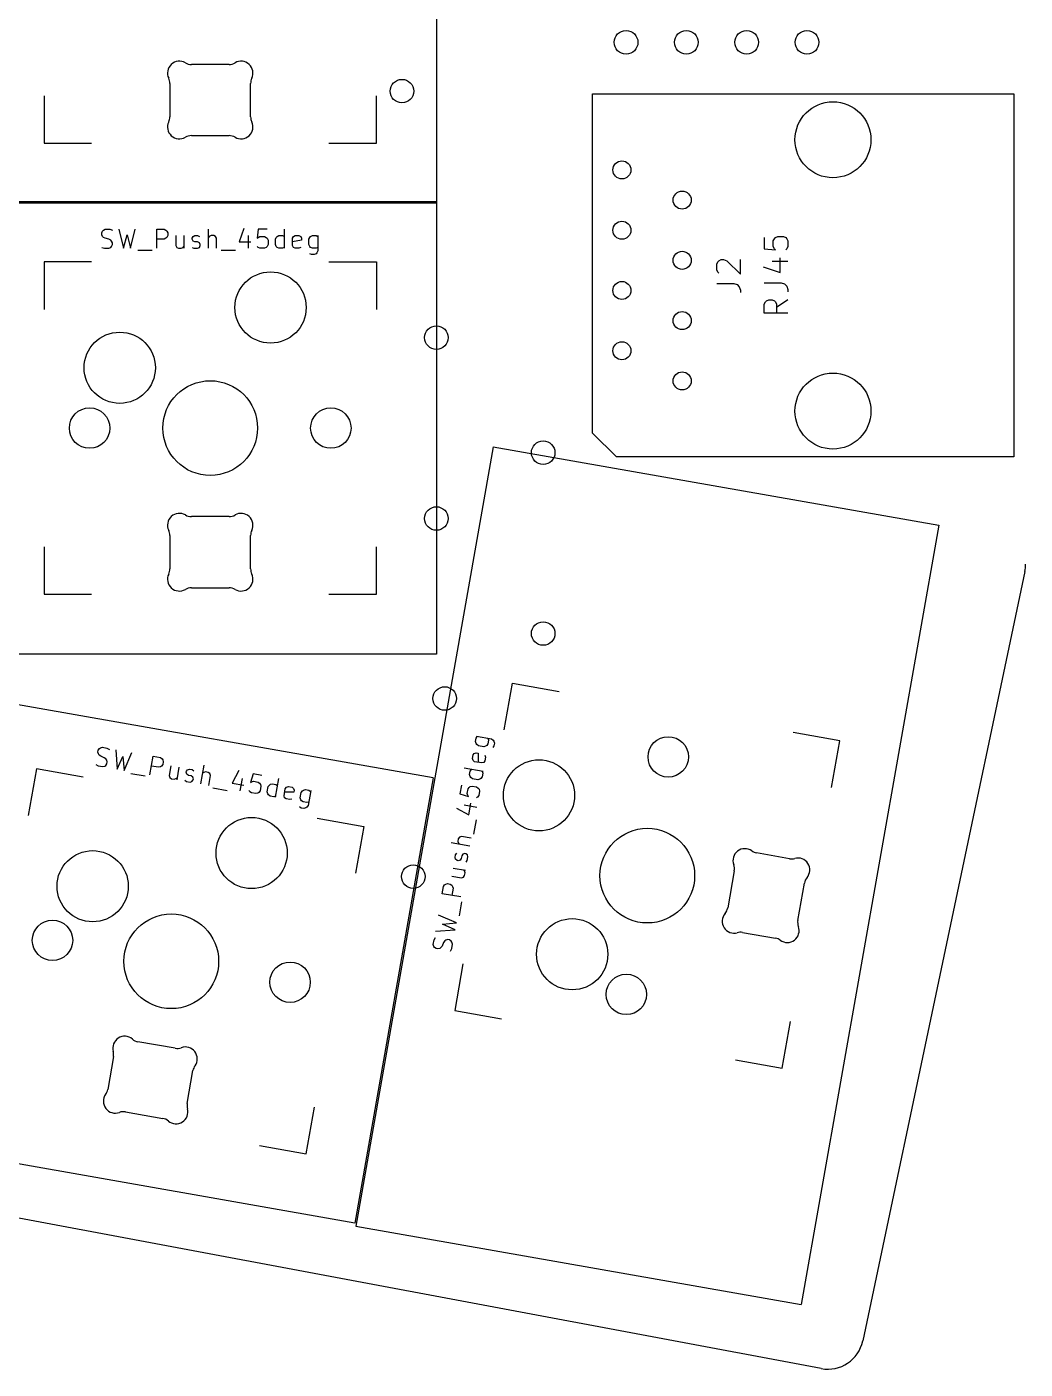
# Model space of a CAD drawing. Extents: x 9 to 292, y -476 to -359.
# Drawn here: x 108.4 to 150.5, y -476.4 to -419.9 of the extents above; entities that cross this region are included whole.
import ezdxf

# ---------------------------------------------------------------- set-up
doc = ezdxf.new("R2010")
doc.units = 0
doc.layers.add('BLACK', color=7, linetype='CONTINUOUS')

msp = doc.modelspace()

# ---------------------------------------------------------------- linework, layer by layer
at = {"layer": 'BLACK', "linetype": 'CONTINUOUS'}
for p, q in [((125.675136, -408.231412), (125.675136, -427.281412)), ((116.94459, -421.436312), (115.355685, -421.436312)), ((114.450138, -422.233469), (114.450138, -423.639153)), ((117.850136, -423.639153), (117.850136, -422.233469)), ((109.150136, -422.756411), (109.150136, -424.756412)), ((123.150136, -424.756412), (123.150136, -422.756411)), ((132.255137, -422.675111), (149.995137, -422.675111)), ((132.255137, -436.975111), (132.255137, -422.675111)), ((149.995137, -422.675111), (149.995137, -437.975111)), ((115.355685, -424.436311), (116.944589, -424.436311)), ((109.150136, -424.756412), (111.150137, -424.756412)), ((121.150135, -424.756412), (123.150136, -424.756412)), ((125.675136, -427.231412), (106.625136, -427.231412)), ((125.675136, -427.281412), (106.625136, -427.281412)), ((125.675136, -427.231412), (125.675136, -446.281412)), ((111.578705, -428.533588), (111.616801, -428.457397)), ((111.578705, -428.609778), (111.578705, -428.533588)), ((111.616801, -428.685969), (111.578705, -428.609778)), ((111.616801, -428.457397), (111.654896, -428.419302)), ((111.654896, -428.419302), (111.731086, -428.381207)), ((111.731086, -428.381207), (111.921563, -428.381207)), ((111.921563, -428.381207), (112.035848, -428.419302)), ((112.302515, -428.381207), (112.492991, -429.181207)), ((112.492991, -429.181207), (112.645372, -428.609778)), ((112.645372, -428.609778), (112.797753, -429.181207)), ((112.797753, -429.181207), (112.98823, -428.381207)), ((113.902516, -429.181207), (113.902516, -428.381207)), ((113.902516, -428.381207), (114.207278, -428.381207)), ((114.207278, -428.381207), (114.283468, -428.419302)), ((114.283468, -428.419302), (114.321563, -428.457397)), ((114.321563, -428.457397), (114.359659, -428.533588)), ((114.359659, -428.647873), (114.321563, -428.724064)), ((114.359659, -428.533588), (114.359659, -428.647873)), ((114.702516, -428.647873), (114.702516, -429.066921)), ((115.045373, -428.647873), (115.045373, -429.181207)), ((115.426326, -428.685969), (115.502516, -428.647873)), ((115.502516, -428.647873), (115.616802, -428.647873)), ((115.616802, -428.647873), (115.692992, -428.685969)), ((116.073945, -429.181207), (116.073945, -428.381207)), ((116.18823, -428.647873), (116.11204, -428.685969)), ((116.302516, -428.647873), (116.18823, -428.647873)), ((116.378707, -428.685969), (116.302516, -428.647873)), ((117.55966, -428.343112), (117.369183, -428.91454)), ((117.750136, -428.647873), (117.750136, -429.181207)), ((118.169184, -428.381207), (118.131088, -428.762159)), ((118.550136, -428.381207), (118.169184, -428.381207)), ((118.969184, -428.685969), (119.045374, -428.647873)), ((119.045374, -428.647873), (119.197755, -428.647873)), ((119.197755, -428.647873), (119.273946, -428.685969)), ((119.273946, -429.181207), (119.273946, -428.381207)), ((119.654899, -428.685969), (119.731089, -428.647873)), ((119.731089, -428.647873), (119.88347, -428.647873)), ((119.88347, -428.647873), (119.959661, -428.685969)), ((120.378708, -428.685969), (120.454898, -428.647873)), ((120.454898, -428.647873), (120.607279, -428.647873)), ((120.607279, -428.647873), (120.68347, -428.685969)), ((120.68347, -428.647873), (120.68347, -429.295492)), ((111.578705, -429.143112), (111.692991, -429.181207)), ((111.654896, -428.724064), (111.616801, -428.685969)), ((111.731086, -428.762159), (111.654896, -428.724064)), ((111.692991, -429.181207), (111.883467, -429.181207)), ((111.883467, -428.800254), (111.731086, -428.762159)), ((111.959658, -428.83835), (111.883467, -428.800254)), ((111.883467, -429.181207), (111.959658, -429.143112)), ((111.997753, -428.876445), (111.959658, -428.83835)), ((111.959658, -429.143112), (111.997753, -429.105016)), ((112.035848, -428.952635), (111.997753, -428.876445)), ((111.997753, -429.105016), (112.035848, -429.028826)), ((112.035848, -429.028826), (112.035848, -428.952635)), ((114.207278, -428.800254), (113.902516, -428.800254)), ((114.283468, -428.762159), (114.207278, -428.800254)), ((114.321563, -428.724064), (114.283468, -428.762159)), ((114.702516, -429.066921), (114.740611, -429.143112)), ((114.740611, -429.143112), (114.816801, -429.181207)), ((114.816801, -429.181207), (114.931087, -429.181207)), ((114.931087, -429.181207), (115.007278, -429.143112)), ((115.007278, -429.143112), (115.045373, -429.105016)), ((115.38823, -428.762159), (115.426326, -428.685969)), ((115.38823, -428.800254), (115.38823, -428.762159)), ((115.426326, -428.876445), (115.38823, -428.800254)), ((115.38823, -429.143112), (115.464421, -429.181207)), ((115.502516, -428.91454), (115.426326, -428.876445)), ((115.464421, -429.181207), (115.616802, -429.181207)), ((115.616802, -428.91454), (115.502516, -428.91454)), ((115.692992, -428.952635), (115.616802, -428.91454)), ((115.616802, -429.181207), (115.692992, -429.143112)), ((115.731088, -429.028826), (115.692992, -428.952635)), ((115.692992, -429.143112), (115.731088, -429.066921)), ((115.731088, -429.066921), (115.731088, -429.028826)), ((116.11204, -428.685969), (116.073945, -428.724064)), ((116.416802, -428.762159), (116.378707, -428.685969)), ((116.416802, -429.181207), (116.416802, -428.762159)), ((117.369183, -428.91454), (117.864422, -428.91454)), ((118.131088, -428.762159), (118.169184, -428.724064)), ((118.169184, -429.143112), (118.131088, -429.105016)), ((118.169184, -428.724064), (118.245374, -428.685969)), ((118.245374, -429.181207), (118.169184, -429.143112)), ((118.245374, -428.685969), (118.43585, -428.685969)), ((118.43585, -429.181207), (118.245374, -429.181207)), ((118.43585, -428.685969), (118.512041, -428.724064)), ((118.512041, -429.143112), (118.43585, -429.181207)), ((118.512041, -428.724064), (118.550136, -428.762159)), ((118.550136, -429.105016), (118.512041, -429.143112)), ((118.550136, -428.762159), (118.588231, -428.83835)), ((118.588231, -429.028826), (118.550136, -429.105016)), ((118.588231, -428.83835), (118.588231, -429.028826)), ((118.892993, -428.800254), (118.931089, -428.724064)), ((118.892993, -429.028826), (118.892993, -428.800254)), ((118.931089, -429.105016), (118.892993, -429.028826)), ((118.931089, -428.724064), (118.969184, -428.685969)), ((118.969184, -429.143112), (118.931089, -429.105016)), ((119.045374, -429.181207), (118.969184, -429.143112)), ((119.197755, -429.181207), (119.045374, -429.181207)), ((119.273946, -429.143112), (119.197755, -429.181207)), ((119.616803, -428.762159), (119.654899, -428.685969)), ((119.616803, -429.066921), (119.616803, -428.762159)), ((119.997756, -428.83835), (119.616803, -428.91454)), ((119.654899, -429.143112), (119.616803, -429.066921)), ((119.731089, -429.181207), (119.654899, -429.143112)), ((119.88347, -429.181207), (119.731089, -429.181207)), ((119.959661, -429.143112), (119.88347, -429.181207)), ((119.959661, -428.685969), (119.997756, -428.762159)), ((119.997756, -428.762159), (119.997756, -428.83835)), ((120.302517, -428.800254), (120.340613, -428.724064)), ((120.302517, -429.028826), (120.302517, -428.800254)), ((120.340613, -429.105016), (120.302517, -429.028826)), ((120.340613, -428.724064), (120.378708, -428.685969)), ((120.378708, -429.143112), (120.340613, -429.105016)), ((120.454898, -429.181207), (120.378708, -429.143112)), ((120.607279, -429.181207), (120.454898, -429.181207)), ((120.68347, -429.143112), (120.607279, -429.181207)), ((139.479956, -428.729871), (139.479956, -429.206061)), ((139.479956, -429.206061), (139.956146, -429.25368)), ((139.860908, -428.872728), (139.908527, -428.77749)), ((139.860908, -429.110823), (139.860908, -428.872728)), ((139.908527, -429.206061), (139.860908, -429.110823)), ((139.908527, -428.77749), (139.956146, -428.729871)), ((139.956146, -429.25368), (139.908527, -429.206061)), ((139.956146, -428.729871), (140.051384, -428.682252)), ((140.051384, -428.682252), (140.289479, -428.682252)), ((140.289479, -428.682252), (140.384717, -428.729871)), ((140.384717, -428.729871), (140.432337, -428.77749)), ((140.432337, -429.206061), (140.384717, -429.25368)), ((140.432337, -428.77749), (140.479956, -428.872728)), ((140.479956, -429.110823), (140.432337, -429.206061)), ((140.479956, -428.872728), (140.479956, -429.110823)), ((109.150136, -429.756412), (109.150136, -431.756413)), ((111.150137, -429.756412), (109.150136, -429.756412)), ((113.102516, -429.257397), (113.712039, -429.257397)), ((116.607279, -429.257397), (117.216802, -429.257397)), ((120.416803, -429.447873), (120.340613, -429.409778)), ((120.531089, -429.447873), (120.416803, -429.447873)), ((120.607279, -429.409778), (120.531089, -429.447873)), ((120.645375, -429.371683), (120.607279, -429.409778)), ((120.68347, -429.295492), (120.645375, -429.371683)), ((121.150135, -429.756412), (123.150136, -429.756412)), ((123.150136, -429.756412), (123.150136, -431.756413)), ((137.479956, -429.84892), (137.527575, -429.753682)), ((137.527575, -429.753682), (137.575194, -429.706063)), ((137.575194, -429.706063), (137.670432, -429.658444)), ((137.670432, -429.658444), (137.76567, -429.658444)), ((137.76567, -429.658444), (137.908527, -429.706063)), ((137.908527, -429.706063), (138.479956, -430.277491)), ((138.479956, -430.277491), (138.479956, -429.658444)), ((139.813289, -429.729871), (140.479956, -429.729871)), ((140.146622, -430.206061), (140.146622, -429.587014)), ((137.479956, -430.087015), (137.479956, -429.84892)), ((137.527575, -430.182253), (137.479956, -430.087015)), ((137.575194, -430.229872), (137.527575, -430.182253)), ((139.432337, -429.967966), (140.146622, -430.206061)), ((137.479956, -430.658444), (138.194241, -430.658444)), ((138.194241, -430.658444), (138.337098, -430.706063)), ((138.337098, -430.706063), (138.432337, -430.801301)), ((138.432337, -430.801301), (138.479956, -430.944158)), ((139.479956, -430.634633), (140.194241, -430.634633)), ((140.194241, -430.634633), (140.337098, -430.682252)), ((140.337098, -430.682252), (140.432337, -430.77749)), ((140.432337, -430.77749), (140.479956, -430.920347)), ((140.479956, -430.920347), (140.479956, -431.015585)), ((138.479956, -430.944158), (138.479956, -431.039396)), ((139.479956, -431.539395), (139.527575, -431.444157)), ((139.527575, -431.444157), (139.575194, -431.396538)), ((139.575194, -431.396538), (139.670432, -431.348919)), ((139.670432, -431.348919), (139.813289, -431.348919)), ((139.813289, -431.348919), (139.908527, -431.396538)), ((139.908527, -431.396538), (139.956146, -431.444157)), ((139.956146, -431.444157), (140.003765, -431.539395)), ((140.479956, -431.348919), (140.003765, -431.682252)), ((139.479956, -431.920347), (139.479956, -431.539395)), ((140.479956, -431.920347), (139.479956, -431.920347)), ((140.003765, -431.539395), (140.003765, -431.920347)), ((133.255137, -437.975111), (132.255137, -436.975111)), ((128.07105, -437.544301), (122.282054, -470.375329)), ((128.07105, -437.544301), (146.831638, -440.852299)), ((149.995137, -437.975111), (133.255137, -437.975111)), ((116.944589, -440.486312), (115.355685, -440.486312)), ((146.831638, -440.852299), (141.042642, -473.683327)), ((114.450138, -441.28347), (114.450138, -442.689154)), ((117.850136, -442.689154), (117.850136, -441.28347)), ((109.150136, -441.756411), (109.150136, -443.756412)), ((123.150136, -443.756412), (123.150136, -441.756411)), ((150.455421, -442.803037), (143.627529, -475.214667)), ((109.150136, -443.756412), (111.150137, -443.756412)), ((115.355684, -443.486311), (116.944589, -443.486311)), ((121.150135, -443.756412), (123.150136, -443.756412)), ((125.675136, -446.281412), (106.625136, -446.281412)), ((128.531433, -449.474238), (128.878729, -447.504622)), ((128.878729, -447.504622), (130.848344, -447.851918)), ((125.54483, -451.496117), (106.784242, -448.188119)), ((142.666038, -449.935697), (140.696422, -449.588401)), ((127.319008, -449.966418), (127.345469, -449.816352)), ((127.343294, -450.048066), (127.319008, -449.966418)), ((127.374196, -450.092198), (127.343294, -450.048066)), ((127.345469, -449.816352), (127.396216, -449.747934)), ((127.358699, -449.741319), (127.996479, -449.853777)), ((127.442613, -450.142945), (127.374196, -450.092198)), ((127.667712, -450.182636), (127.442613, -450.142945)), ((127.74936, -450.15835), (127.667712, -450.182636)), ((127.793492, -450.127448), (127.74936, -450.15835)), ((127.844239, -450.059031), (127.793492, -450.127448)), ((127.8707, -449.908965), (127.844239, -450.059031)), ((127.846413, -449.827316), (127.8707, -449.908965)), ((127.996479, -449.853777), (128.064897, -449.904524)), ((128.100239, -450.142853), (128.049492, -450.211271)), ((128.064897, -449.904524), (128.095798, -449.948656)), ((128.095798, -449.948656), (128.120085, -450.030304)), ((128.120085, -450.030304), (128.100239, -450.142853)), ((142.318742, -451.905312), (142.666038, -449.935697)), ((111.423203, -450.405723), (111.436434, -450.33069)), ((111.44749, -450.487371), (111.423203, -450.405723)), ((111.436434, -450.33069), (111.487181, -450.262272)), ((111.478391, -450.531503), (111.44749, -450.487371)), ((111.546809, -450.582249), (111.478391, -450.531503)), ((111.487181, -450.262272), (111.531312, -450.231371)), ((111.531312, -450.231371), (111.61296, -450.207085)), ((111.690259, -450.646227), (111.546809, -450.582249)), ((111.61296, -450.207085), (111.800543, -450.24016)), ((111.758677, -450.696973), (111.690259, -450.646227)), ((111.789579, -450.741105), (111.758677, -450.696973)), ((111.800543, -450.24016), (111.906477, -450.297522)), ((112.175708, -450.306312), (112.224372, -451.127234)), ((112.224372, -451.127234), (112.473665, -450.590948)), ((112.473665, -450.590948), (112.524504, -451.180156)), ((112.524504, -451.180156), (112.851005, -450.425385)), ((113.612482, -451.371996), (113.751401, -450.584149)), ((113.751401, -450.584149), (114.051533, -450.637071)), ((114.051533, -450.637071), (114.11995, -450.687818)), ((114.11995, -450.687818), (114.150852, -450.731949)), ((127.19332, -450.679231), (127.219781, -450.529165)), ((127.217606, -450.760879), (127.19332, -450.679231)), ((127.219781, -450.529165), (127.270527, -450.460747)), ((127.270527, -450.460747), (127.352176, -450.436461)), ((127.352176, -450.436461), (127.427209, -450.449692)), ((127.427209, -450.449692), (127.43609, -450.838087)), ((127.745011, -450.621778), (127.718551, -450.771843)), ((127.720725, -450.540129), (127.745011, -450.621778)), ((108.83242, -451.11322), (108.485124, -453.082836)), ((110.802035, -451.460516), (108.83242, -451.11322)), ((111.330591, -450.930954), (111.436525, -450.988316)), ((111.436525, -450.988316), (111.624108, -451.021392)), ((111.624108, -451.021392), (111.705756, -450.997105)), ((111.705756, -450.997105), (111.749888, -450.966204)), ((111.749888, -450.966204), (111.800634, -450.897786)), ((111.813865, -450.822753), (111.789579, -450.741105)), ((111.800634, -450.897786), (111.813865, -450.822753)), ((113.978766, -451.049752), (113.678634, -450.996831)), ((114.060414, -451.025466), (113.978766, -451.049752)), ((114.104546, -450.994565), (114.060414, -451.025466)), ((114.155292, -450.926147), (114.104546, -450.994565)), ((114.150852, -450.731949), (114.175138, -450.813597)), ((114.175138, -450.813597), (114.155292, -450.926147)), ((114.492941, -450.985683), (114.420174, -451.398365)), ((114.830589, -451.04522), (114.737977, -451.570451)), ((115.141777, -451.254822), (115.148392, -451.217306)), ((115.166063, -451.336471), (115.141777, -451.254822)), ((115.148392, -451.217306), (115.199139, -451.148888)), ((115.199139, -451.148888), (115.280787, -451.124602)), ((115.280787, -451.124602), (115.393337, -451.144447)), ((115.393337, -451.144447), (115.461755, -451.195194)), ((115.750922, -451.74906), (115.889841, -450.961214)), ((115.874436, -451.267961), (115.830304, -451.298862)), ((115.956084, -451.243675), (115.874436, -451.267961)), ((116.068634, -451.26352), (115.956084, -451.243675)), ((116.137051, -451.314267), (116.068634, -451.26352)), ((117.3596, -451.181689), (117.07279, -451.711361)), ((127.639169, -451.222042), (126.851322, -451.083123)), ((127.074247, -451.354528), (127.100707, -451.204462)), ((127.100707, -451.204462), (127.151454, -451.136045)), ((127.286024, -450.811626), (127.217606, -450.760879)), ((127.586156, -450.864547), (127.286024, -450.811626)), ((127.667804, -450.840261), (127.586156, -450.864547)), ((127.601652, -451.215427), (127.625938, -451.297075)), ((127.718551, -450.771843), (127.667804, -450.840261)), ((112.811405, -451.30811), (113.411669, -451.413953)), ((114.420174, -451.398365), (114.44446, -451.480013)), ((114.44446, -451.480013), (114.512878, -451.53076)), ((114.512878, -451.53076), (114.625427, -451.550605)), ((114.625427, -451.550605), (114.707075, -451.526319)), ((114.707075, -451.526319), (114.751207, -451.495418)), ((115.082241, -451.592471), (115.150659, -451.643218)), ((115.150659, -451.643218), (115.300725, -451.669678)), ((115.234481, -451.387217), (115.166063, -451.336471)), ((115.347031, -451.407063), (115.234481, -451.387217)), ((115.300725, -451.669678), (115.382373, -451.645392)), ((115.415448, -451.45781), (115.347031, -451.407063)), ((115.382373, -451.645392), (115.433119, -451.576974)), ((115.439735, -451.539458), (115.415448, -451.45781)), ((115.433119, -451.576974), (115.439735, -451.539458)), ((116.088571, -451.808597), (116.161338, -451.395915)), ((116.161338, -451.395915), (116.137051, -451.314267)), ((117.07279, -451.711361), (117.560504, -451.797358)), ((117.494261, -451.514897), (117.401648, -452.040128)), ((117.953248, -451.325048), (117.84958, -451.693598)), ((117.84958, -451.693598), (117.893712, -451.662697)), ((117.893712, -451.662697), (117.97536, -451.638411)), ((118.328413, -451.3912), (117.953248, -451.325048)), ((117.97536, -451.638411), (118.162942, -451.671487)), ((118.162942, -451.671487), (118.23136, -451.722233)), ((118.23136, -451.722233), (118.262262, -451.766365)), ((118.286548, -451.848013), (118.253472, -452.035596)), ((118.262262, -451.766365), (118.286548, -451.848013)), ((118.593295, -451.863418), (118.644042, -451.795)), ((118.644042, -451.795), (118.688174, -451.764099)), ((118.688174, -451.764099), (118.769822, -451.739813)), ((118.769822, -451.739813), (118.919888, -451.766273)), ((118.902308, -452.304735), (119.041227, -451.516888)), ((118.919888, -451.766273), (118.988305, -451.81702)), ((119.363471, -451.883172), (119.445119, -451.858886)), ((119.445119, -451.858886), (119.595185, -451.885347)), ((125.54483, -451.496117), (122.236832, -470.256705)), ((126.725634, -451.795937), (126.659482, -452.171102)), ((127.098533, -451.436176), (127.074247, -451.354528)), ((127.129434, -451.480308), (127.098533, -451.436176)), ((127.100799, -451.862088), (127.182447, -451.837802)), ((127.197852, -451.531055), (127.129434, -451.480308)), ((127.182447, -451.837802), (127.37003, -451.870878)), ((127.422951, -451.570746), (127.197852, -451.531055)), ((127.504599, -451.54646), (127.422951, -451.570746)), ((127.548731, -451.515558), (127.504599, -451.54646)), ((127.599478, -451.447141), (127.548731, -451.515558)), ((127.625938, -451.297075), (127.599478, -451.447141)), ((116.262923, -451.916706), (116.863187, -452.022548)), ((117.820945, -452.075378), (117.790044, -452.031247)), ((117.889363, -452.126125), (117.820945, -452.075378)), ((118.076945, -452.159201), (117.889363, -452.126125)), ((118.158593, -452.134915), (118.076945, -452.159201)), ((118.202725, -452.104013), (118.158593, -452.134915)), ((118.253472, -452.035596), (118.202725, -452.104013)), ((118.553604, -452.088517), (118.593295, -451.863418)), ((118.57789, -452.170165), (118.553604, -452.088517)), ((118.608792, -452.214297), (118.57789, -452.170165)), ((118.677209, -452.265044), (118.608792, -452.214297)), ((118.827275, -452.291504), (118.677209, -452.265044)), ((118.908923, -452.267218), (118.827275, -452.291504)), ((119.259803, -452.251722), (119.312724, -451.95159)), ((119.284089, -452.33337), (119.259803, -452.251722)), ((119.352507, -452.384117), (119.284089, -452.33337)), ((119.674658, -452.092775), (119.286263, -452.101656)), ((119.312724, -451.95159), (119.363471, -451.883172)), ((119.502572, -452.410577), (119.352507, -452.384117)), ((119.584221, -452.386291), (119.502572, -452.410577)), ((119.595185, -451.885347), (119.663603, -451.936093)), ((119.663603, -451.936093), (119.687889, -452.017742)), ((119.687889, -452.017742), (119.674658, -452.092775)), ((119.941714, -452.333278), (119.981405, -452.108179)), ((119.966, -452.414926), (119.941714, -452.333278)), ((119.996902, -452.459058), (119.966, -452.414926)), ((119.981405, -452.108179), (120.032152, -452.039762)), ((120.032152, -452.039762), (120.076284, -452.00886)), ((120.076284, -452.00886), (120.157932, -451.984574)), ((120.157932, -451.984574), (120.307998, -452.011035)), ((120.383031, -452.024265), (120.270573, -452.662045)), ((120.307998, -452.011035), (120.376416, -452.061782)), ((126.659482, -452.171102), (127.028032, -452.27477)), ((126.972845, -452.14899), (127.005921, -451.961408)), ((126.997131, -452.230638), (126.972845, -452.14899)), ((127.028032, -452.27477), (126.997131, -452.230638)), ((127.005921, -451.961408), (127.056667, -451.89299)), ((127.056667, -451.89299), (127.100799, -451.862088)), ((127.409812, -452.303405), (127.365681, -452.334306)), ((127.37003, -451.870878), (127.438447, -451.921625)), ((127.460559, -452.234987), (127.409812, -452.303405)), ((127.438447, -451.921625), (127.469349, -451.965757)), ((127.493635, -452.047405), (127.460559, -452.234987)), ((127.469349, -451.965757), (127.493635, -452.047405)), ((119.981497, -452.765805), (119.913079, -452.715058)), ((120.094046, -452.785651), (119.981497, -452.765805)), ((120.065319, -452.509805), (119.996902, -452.459058)), ((120.215385, -452.536266), (120.065319, -452.509805)), ((120.175694, -452.761364), (120.094046, -452.785651)), ((120.219826, -452.730463), (120.175694, -452.761364)), ((120.297034, -452.511979), (120.215385, -452.536266)), ((120.270573, -452.662045), (120.219826, -452.730463)), ((126.516123, -452.76475), (127.045795, -453.05156)), ((126.849331, -452.630089), (127.374562, -452.722702)), ((127.045795, -453.05156), (127.131792, -452.563846)), ((120.650113, -453.196999), (122.619729, -453.544295)), ((122.619729, -453.544295), (122.272433, -455.51391)), ((127.25114, -453.861427), (127.356982, -453.261163)), ((126.597954, -454.055716), (126.578109, -454.168266)), ((126.648701, -453.987299), (126.597954, -454.055716)), ((126.730349, -453.963012), (126.648701, -453.987299)), ((127.143031, -454.035779), (126.730349, -453.963012)), ((127.083494, -454.373428), (126.295648, -454.234509)), ((126.478881, -454.731013), (126.529628, -454.662595)), ((126.578109, -454.168266), (126.602395, -454.249914)), ((126.602395, -454.249914), (126.633296, -454.294046)), ((126.873892, -454.684615), (126.792244, -454.708902)), ((126.911408, -454.691231), (126.873892, -454.684615)), ((140.544211, -454.901688), (139.159882, -454.657594)), ((126.459036, -454.843563), (126.478881, -454.731013)), ((126.483322, -454.925211), (126.459036, -454.843563)), ((126.55174, -454.975958), (126.483322, -454.925211)), ((126.589256, -454.982573), (126.55174, -454.975958)), ((126.670905, -454.958287), (126.589256, -454.982573)), ((126.721651, -454.889869), (126.670905, -454.958287)), ((126.741497, -454.777319), (126.721651, -454.889869)), ((126.792244, -454.708902), (126.741497, -454.777319)), ((126.979826, -454.741977), (126.911408, -454.691231)), ((126.926905, -455.042109), (126.977652, -454.973691)), ((126.977652, -454.973691), (127.004112, -454.823625)), ((127.004112, -454.823625), (126.979826, -454.741977)), ((126.320117, -455.631409), (126.732799, -455.704176)), ((126.379654, -455.293761), (126.904885, -455.386373)), ((126.732799, -455.704176), (126.814447, -455.67989)), ((126.814447, -455.67989), (126.865194, -455.611472)), ((126.860753, -455.417275), (126.829852, -455.373143)), ((126.885039, -455.498923), (126.860753, -455.417275)), ((126.865194, -455.611472), (126.885039, -455.498923)), ((138.21759, -455.410957), (137.941679, -456.975725)), ((125.918583, -456.372949), (125.971505, -456.072817)), ((126.70643, -456.511868), (125.918583, -456.372949)), ((125.971505, -456.072817), (126.022252, -456.0044)), ((126.022252, -456.0044), (126.066383, -455.973498)), ((126.066383, -455.973498), (126.148031, -455.949212)), ((126.148031, -455.949212), (126.260581, -455.969058)), ((126.260581, -455.969058), (126.328999, -456.019804)), ((126.328999, -456.019804), (126.3599, -456.063936)), ((126.384186, -456.145584), (126.331265, -456.445716)), ((126.3599, -456.063936), (126.384186, -456.145584)), ((140.896102, -457.496669), (141.172012, -455.931904)), ((126.642544, -457.312945), (126.748387, -456.712681)), ((126.51459, -457.599846), (125.759819, -457.273345)), ((125.640746, -457.948642), (126.461668, -457.899978)), ((125.925382, -457.650685), (126.51459, -457.599846)), ((126.461668, -457.899978), (125.925382, -457.650685)), ((138.569479, -458.005939), (139.953808, -458.250033)), ((125.541519, -458.51139), (125.574594, -458.323807)), ((125.565805, -458.593038), (125.541519, -458.51139)), ((125.596706, -458.637169), (125.565805, -458.593038)), ((125.574594, -458.323807), (125.631956, -458.217873)), ((125.665124, -458.687916), (125.596706, -458.637169)), ((125.865937, -458.645959), (125.821805, -458.67686)), ((125.916683, -458.577541), (125.865937, -458.645959)), ((125.980661, -458.434091), (125.916683, -458.577541)), ((126.031407, -458.365673), (125.980661, -458.434091)), ((126.075539, -458.334771), (126.031407, -458.365673)), ((126.157187, -458.310485), (126.075539, -458.334771)), ((126.23222, -458.323716), (126.157187, -458.310485)), ((126.300638, -458.374462), (126.23222, -458.323716)), ((126.331539, -458.418594), (126.300638, -458.374462)), ((126.32275, -458.687825), (126.355826, -458.500242)), ((126.355826, -458.500242), (126.331539, -458.418594)), ((125.740157, -458.701147), (125.665124, -458.687916)), ((125.821805, -458.67686), (125.740157, -458.701147)), ((126.265388, -458.793759), (126.32275, -458.687825)), ((126.79495, -459.322316), (126.447654, -461.291931)), ((126.447654, -461.291931), (128.41727, -461.639227)), ((141.883312, -476.37977), (64.783366, -461.923529)), ((140.234963, -463.723006), (140.582259, -461.75339)), ((114.671293, -462.885956), (113.106525, -462.610045)), ((112.076311, -463.237845), (111.832217, -464.622174)), ((138.265348, -463.37571), (140.234963, -463.723006)), ((115.180562, -465.212577), (115.424656, -463.828248)), ((120.188654, -467.331604), (120.53595, -465.361988)), ((112.585581, -465.564468), (114.150346, -465.840378)), ((122.236832, -470.256705), (103.476244, -466.948707)), ((118.219039, -466.984308), (120.188654, -467.331604)), ((122.282054, -470.375329), (141.042642, -473.683327))]:
    msp.add_line(p, q, dxfattribs=at)
at = {"layer": 'BLACK'}
for centre, radius in [((133.661583, -420.503665), 0.5), ((133.661583, -420.503665), 0.5), ((133.661583, -420.503665), 0.5), ((136.201583, -420.503665), 0.5), ((136.201583, -420.503665), 0.5), ((136.201583, -420.503665), 0.5), ((138.741582, -420.503665), 0.5), ((138.741582, -420.503665), 0.5), ((138.741582, -420.503665), 0.5), ((141.281583, -420.503665), 0.5), ((141.281583, -420.503665), 0.5), ((141.281583, -420.503665), 0.5), ((124.225137, -422.560115), 0.4953), ((124.225137, -422.560115), 0.4953), ((124.225137, -422.560115), 0.4953), ((142.375137, -424.610111), 1.599999), ((142.375137, -424.610111), 1.599999), ((142.375137, -424.610111), 1.599999), ((133.485137, -425.880111), 0.38), ((133.485137, -425.880111), 0.38), ((133.485137, -425.880111), 0.38), ((136.025137, -427.150111), 0.38), ((136.025137, -427.150111), 0.38), ((136.025137, -427.150111), 0.38), ((133.485137, -428.420111), 0.38), ((133.485137, -428.420111), 0.38), ((133.485137, -428.420111), 0.38), ((136.025137, -429.690112), 0.38), ((136.025137, -429.690112), 0.38), ((136.025137, -429.690112), 0.38), ((118.690136, -431.676412), 1.499999), ((118.690136, -431.676412), 1.499999), ((118.690136, -431.676412), 1.499999), ((133.485137, -430.960111), 0.38), ((133.485137, -430.960111), 0.38), ((133.485137, -430.960111), 0.38), ((136.025137, -432.230111), 0.38), ((136.025137, -432.230111), 0.38), ((136.025137, -432.230111), 0.38), ((125.675137, -432.94641), 0.4953), ((125.675137, -432.94641), 0.4953), ((125.675137, -432.94641), 0.4953), ((112.340136, -434.216412), 1.499999), ((112.340136, -434.216412), 1.499999), ((112.340136, -434.216412), 1.499999), ((133.485137, -433.500111), 0.38), ((133.485137, -433.500111), 0.38), ((133.485137, -433.500111), 0.38), ((116.150136, -436.756412), 1.993899), ((116.150136, -436.756412), 1.993899), ((116.150136, -436.756412), 1.993899), ((136.025137, -434.770111), 0.38), ((136.025137, -434.770111), 0.38), ((136.025137, -434.770111), 0.38), ((142.375137, -436.040112), 1.599999), ((142.375137, -436.040112), 1.599999), ((142.375137, -436.040112), 1.599999), ((111.070137, -436.756412), 0.850899), ((111.070137, -436.756412), 0.850899), ((111.070137, -436.756412), 0.850899), ((121.230135, -436.756412), 0.850899), ((121.230135, -436.756412), 0.850899), ((121.230135, -436.756412), 0.850899), ((130.171581, -437.793663), 0.4953), ((130.171581, -437.793663), 0.4953), ((130.171581, -437.793663), 0.4953), ((125.675135, -440.566414), 0.4953), ((125.675135, -440.566414), 0.4953), ((125.675135, -440.566414), 0.4953), ((130.171585, -445.413667), 0.4953), ((130.171585, -445.413667), 0.4953), ((130.171585, -445.413667), 0.4953), ((126.025137, -448.150091), 0.4953), ((126.025137, -448.150091), 0.4953), ((126.025137, -448.150091), 0.4953), ((135.438979, -450.610991), 0.850899), ((135.438979, -450.610991), 0.850899), ((135.438979, -450.610991), 0.850899), ((129.995089, -452.23027), 1.499999), ((129.995089, -452.23027), 1.499999), ((129.995089, -452.23027), 1.499999), ((117.894081, -454.660655), 1.499999), ((117.894081, -454.660655), 1.499999), ((117.894081, -454.660655), 1.499999), ((134.556846, -455.613814), 1.993899), ((134.556846, -455.613814), 1.993899), ((134.556846, -455.613814), 1.993899), ((111.199486, -456.059401), 1.499999), ((111.199486, -456.059401), 1.499999), ((111.199486, -456.059401), 1.499999), ((124.701935, -455.654331), 0.4953), ((124.701935, -455.654331), 0.4953), ((124.701935, -455.654331), 0.4953), ((109.507714, -458.340279), 0.850899), ((109.507714, -458.340279), 0.850899), ((109.507714, -458.340279), 0.850899), ((114.510537, -459.222412), 1.993899), ((114.510537, -459.222412), 1.993899), ((114.510537, -459.222412), 1.993899), ((131.393835, -458.924865), 1.499999), ((131.393835, -458.924865), 1.499999), ((131.393835, -458.924865), 1.499999), ((119.51336, -460.104545), 0.850899), ((119.51336, -460.104545), 0.850899), ((119.51336, -460.104545), 0.850899), ((133.674713, -460.616637), 0.850899), ((133.674713, -460.616637), 0.850899), ((133.674713, -460.616637), 0.850899)]:
    msp.add_circle(centre, radius, dxfattribs=at)
for centre, radius, start, end in [((114.851167, -421.799712), 0.499999, -300.2993953, -154.2936752), ((117.449107, -421.799713), 0.499999, -25.7062216, 120.2994531), ((115.355687, -420.936302), 0.500009, -120.299015, -90.0003438), ((116.944593, -420.936318), 0.499994, -90.0003438, -59.7007692), ((113.949837, -422.233512), 0.50029, 0.0049245, 25.6956566), ((118.350126, -422.233467), 0.49999, -205.7064624, -179.9998854), ((114.851167, -424.072912), 0.499996, -205.7064281, -59.7003734), ((113.949787, -423.639072), 0.500351, -25.6971983, -0.0093899), ((117.449107, -424.07291), 0.5, -120.2993953, 25.7064281), ((118.350135, -423.639154), 0.499999, -180.0001146, -154.2937784), ((115.355687, -424.936322), 0.50001, 90.0002292, 120.2988005), ((116.944587, -424.93632), 0.500009, 59.7009849, 89.9997708), ((114.851167, -440.849713), 0.5, -300.2993953, -154.2935719), ((115.355687, -439.986303), 0.500009, -120.299015, -90.0002292), ((116.944587, -439.986301), 0.50001, -89.9997708, -59.7011995), ((117.449107, -440.849711), 0.499996, -25.7064281, 120.2996266), ((113.950139, -441.283469), 0.499999, -0.0001146, 25.7062216), ((118.350487, -441.283551), 0.500351, 154.3028017, 179.9906101), ((113.950148, -442.689156), 0.49999, -25.7064624, 0.0001146), ((118.350437, -442.689111), 0.50029, -179.9950755, -154.3043434), ((148.9874, -442.4938), 1.500237, -11.8954086, -0.0011457), ((114.851167, -443.12291), 0.499999, -205.7062216, -59.7005469), ((117.449107, -443.122911), 0.499999, -120.2993953, 25.7063248), ((115.355681, -443.986305), 0.499994, 89.9996562, 120.2992308), ((116.944587, -443.986321), 0.500009, 59.7009849, 89.9996562), ((138.663076, -454.977209), 0.499998, -305.706482, -159.7003926), ((139.246778, -454.16502), 0.50018, -125.7014272, -100.0047283), ((137.725185, -455.324135), 0.5, -9.9997419, 20.2992732), ((140.631041, -454.409345), 0.499941, -100.0018787, -74.2925171), ((140.901738, -455.371947), 0.5, -40.2992143, 105.7061731), ((141.664506, -456.018769), 0.500096, 139.7037849, 169.997177), ((138.21195, -457.535681), 0.5, -220.2994366, -74.2937166), ((137.448989, -456.888797), 0.500299, -40.2871134, -10.0060493), ((141.388558, -457.58349), 0.50005, -189.9986144, -159.7024714), ((138.482668, -458.49794), 0.499615, 79.9934552, 105.7201191), ((140.450615, -457.930418), 0.499996, -125.7065082, 20.2995794), ((139.866908, -458.742628), 0.500203, 54.2995376, 79.9951455), ((112.546569, -462.880316), 0.5, -310.2994366, -164.2937166), ((113.193453, -462.117355), 0.500299, -130.2871134, -100.0060493), ((111.58431, -463.151034), 0.499615, -10.0065448, 15.7201191), ((114.758115, -462.393551), 0.5, -99.9997419, -69.7007268), ((115.105041, -463.331442), 0.499998, -35.706482, 110.2996074), ((115.91723, -463.915144), 0.50018, 144.2985728, 169.9952717), ((112.151832, -465.118981), 0.499996, -215.7065082, -69.7004206), ((111.339622, -464.535274), 0.500203, -35.7004624, -10.0048545), ((115.672905, -465.299407), 0.499941, -190.0018787, -164.2925171), ((112.49876, -466.056924), 0.50005, 80.0013856, 110.2975285), ((114.063481, -466.332872), 0.500096, 49.7037849, 79.997177), ((114.710303, -465.570104), 0.5, -130.2992143, 15.7061731), ((142.1597, -474.9054), 1.500056, -100.6175389, -11.8980159)]:
    msp.add_arc(centre, radius, start, end, dxfattribs=at)
at = {"layer": 'WHITE'}
for centre, radius in [((133.661583, -420.503665), 0.5), ((136.201583, -420.503665), 0.5), ((138.741582, -420.503665), 0.5), ((141.281583, -420.503665), 0.5), ((124.225137, -422.560115), 0.4953), ((142.375137, -424.610111), 1.599999), ((133.485137, -425.880111), 0.38), ((136.025137, -427.150111), 0.38), ((133.485137, -428.420111), 0.38), ((136.025137, -429.690112), 0.38), ((118.690136, -431.676412), 1.499999), ((133.485137, -430.960111), 0.38), ((136.025137, -432.230111), 0.38), ((125.675137, -432.94641), 0.4953), ((112.340136, -434.216412), 1.499999), ((133.485137, -433.500111), 0.38), ((116.150136, -436.756412), 1.993899), ((136.025137, -434.770111), 0.38), ((142.375137, -436.040112), 1.599999), ((111.070137, -436.756412), 0.850899), ((121.230135, -436.756412), 0.850899), ((130.171581, -437.793663), 0.4953), ((125.675135, -440.566414), 0.4953), ((130.171585, -445.413667), 0.4953), ((126.025137, -448.150091), 0.4953), ((135.438979, -450.610991), 0.850899), ((129.995089, -452.23027), 1.499999), ((117.894081, -454.660655), 1.499999), ((134.556846, -455.613814), 1.993899), ((111.199486, -456.059401), 1.499999), ((124.701935, -455.654331), 0.4953), ((109.507714, -458.340279), 0.850899), ((114.510537, -459.222412), 1.993899), ((131.393835, -458.924865), 1.499999), ((119.51336, -460.104545), 0.850899), ((133.674713, -460.616637), 0.850899)]:
    msp.add_circle(centre, radius, dxfattribs=at)

doc.saveas('drawing.dxf')
